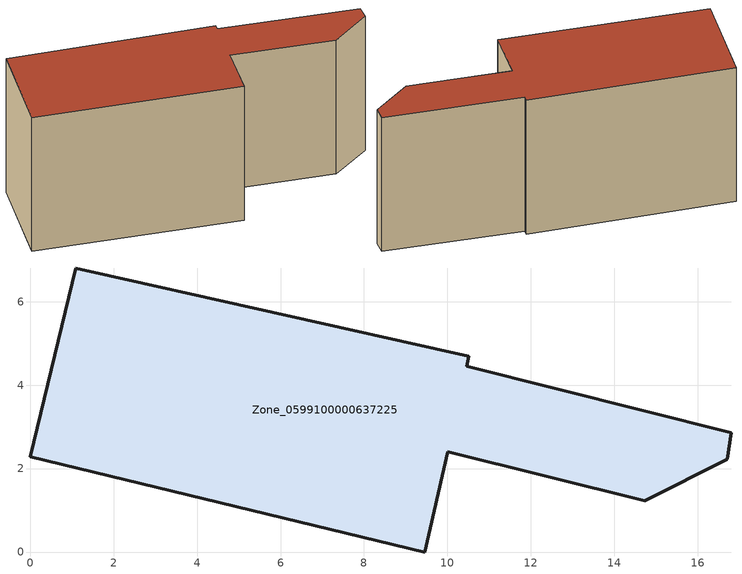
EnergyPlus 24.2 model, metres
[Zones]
Zone_0599100000637225
 floor ground (C_G): 9.46,0 0,2.28 1.09,6.81 10.51,4.69 10.47,4.45 16.8,2.85 16.7,2.23 14.73,1.23 10.01,2.4 z0
 wall outside (C_F): 10.51,4.69 1.09,6.81 0,2.28 9.46,0 10.01,2.4 14.73,1.23 16.7,2.23 16.8,2.85 10.47,4.45 10.51,4.69 z0:7.3
 roof outside (C_R): 16.8,2.85 10.47,4.45 10.51,4.69 1.09,6.81 0,2.28 9.46,0 10.01,2.4 14.73,1.23 16.7,2.23 z7.3
[BUILDING]
Pand.0599100000637225: North Axis=0; Terrain=City; Loads Convergence Tolerance Value=0.04; Temperature Convergence Tolerance Value=0.4; Solar Distribution=FullExterior; Maximum Number of Warmup Days=25; Minimum Number of Warmup Days=1
[Site:Location]
Rotterdam.The.Hague.AP_ZH_NLD Design_Conditions: Latitude=51.96; Longitude=4.45; Time Zone=1; Elevation=-4.5
[SITE:GROUNDTEMPERATURE:BUILDINGSURFACE]
18, 18, 18, 18, 18, 18, 18, 18, 18, 18, 18, 18
[MATERIAL] Thermal Absorptance=0.9; Solar Absorptance=0.7; Visible Absorptance=0.7
Name | Roughness | Thickness | Conductivity | Density | Specific Heat
G.TI.1946 | MediumSmooth | 0.15 | 1 | 540 | 1210
F.TI.1946 | Rough | 0.3 | 0.857143 | 1920 | 840
R.TI.1946 | MediumRough | 0.2 | 0.1 | 1500 | 1000
[CONSTRUCTION]
C_G: G.TI.1946
C_F: F.TI.1946
C_R: R.TI.1946
[ZONE]
Zone_0599100000637225: Type=1; Multiplier=1; Ceiling Height=Autocalculate; Volume=Autocalculate; Floor Area=autocalculate; Part of Total Floor Area=Yes
[ZONEINFILTRATION:DESIGNFLOWRATE]
Infil_Zone_0599100000637225: Zone or ZoneList or Space or SpaceList=Zone_0599100000637225; Schedule=AlwaysOn; Design Flow Rate Calculation Method=Flow/Area; Flow Rate per Floor Area=0.003; Constant Term Coefficient=1; Temperature Term Coefficient=0; Velocity Term Coefficient=0; Velocity Squared Term Coefficient=0
[HVACTEMPLATE:ZONE:IDEALLOADSAIRSYSTEM]
Zone_0599100000637225: Maximum Heating Supply Air Temperature=50; Minimum Cooling Supply Air Temperature=13; Maximum Heating Supply Air Humidity Ratio=0.0156; Minimum Cooling Supply Air Humidity Ratio=0.0077; Heating Limit=NoLimit; Cooling Limit=NoLimit; Dehumidification Control Type=ConstantSensibleHeatRatio; Cooling Sensible Heat Ratio=0.7; Dehumidification Setpoint=60; Humidification Control Type=None; Humidification Setpoint=30; Outdoor Air Method=None; Outdoor Air Flow Rate per Person=0.00944; Outdoor Air Flow Rate per Zone Floor Area=0; Outdoor Air Flow Rate per Zone=0; Demand Controlled Ventilation Type=None; Outdoor Air Economizer Type=NoEconomizer; Heat Recovery Type=None; Sensible Heat Recovery Effectiveness=0.7; Latent Heat Recovery Effectiveness=0.65
[ZONECONTROL:THERMOSTAT]
ThermostatControl_Zone_0599100000637225: Zone or ZoneList=Zone_0599100000637225; Control Type Schedule=DualSetpointControlType; Control 1=Thermostat_Zone_0599100000637225; Temperature Difference Between Cutout And Setpoint=0
[THERMOSTATSETPOINT:DUALSETPOINT]
Thermostat_Zone_0599100000637225: Heating Setpoint Temperature Schedule=HeatingSetpoint_Zone_0599100000637225; Cooling Setpoint Temperature Schedule=CoolingSetpoint_Zone_0599100000637225
[SCHEDULE:COMPACT]
HeatingSetpoint_Zone_0599100000637225: Through: 12/31, For: AllDays, Until: 24:00, 21
CoolingSetpoint_Zone_0599100000637225: Through: 12/31, For: AllDays, Until: 24:00, 24
DualSetpointControlType: Through: 12/31, For: AllDays, Until: 24:00, 4
AlwaysOn: Through: 12/31, For: AllDays, Until: 24:00, 1
